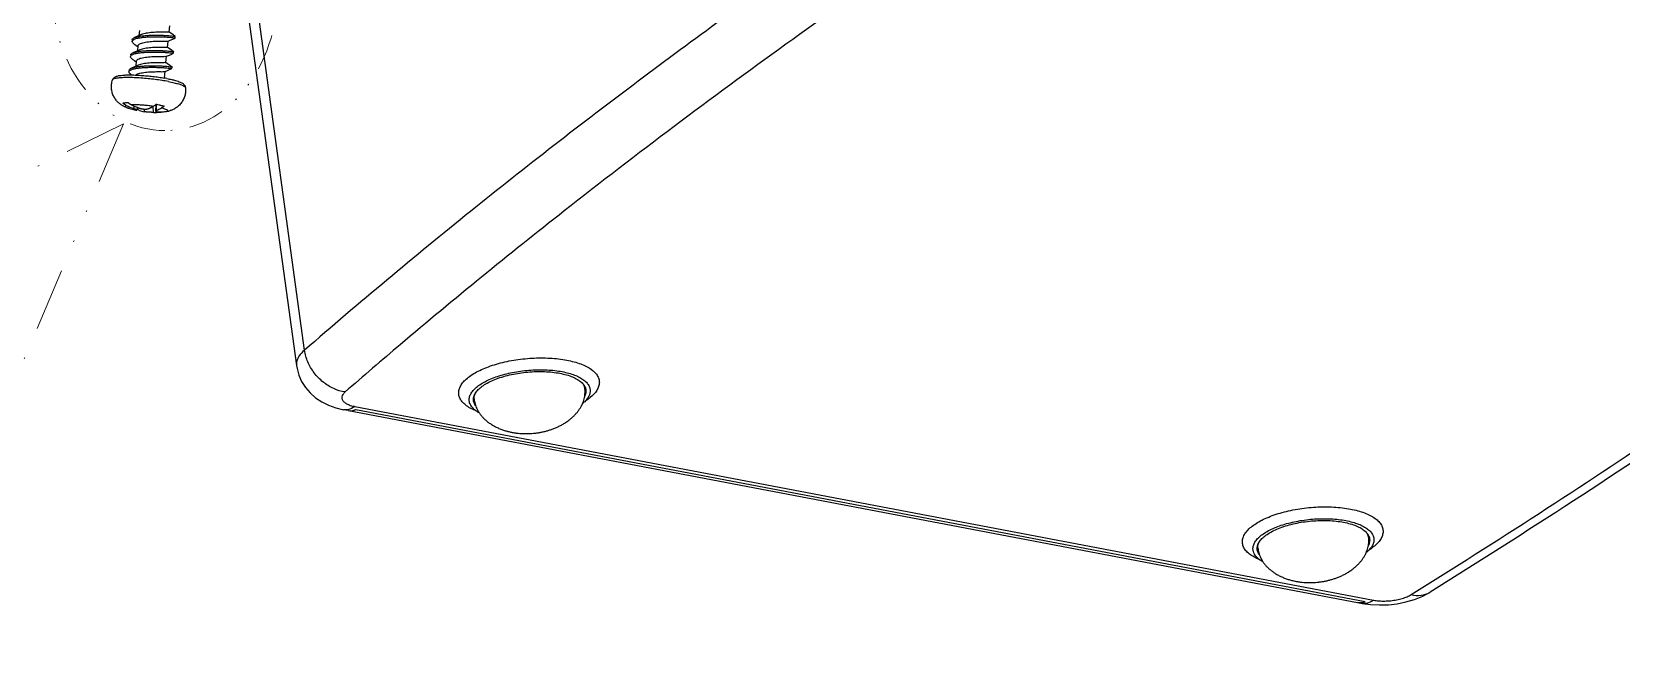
# Model space of a CAD drawing. Header units: millimetres. Extents: x -2947 to 97, y -3022 to 322.
# Drawn here: x -1615.8 to -1503.2, y -2170.7 to -2127.1 of the extents above; entities that cross this region are included whole.
import ezdxf

# ---------------------------------------------------------------- set-up
doc = ezdxf.new("R2010")
doc.units = ezdxf.units.MM
doc.linetypes.add('DIVIDE', pattern=[31.75, 12.7, -6.35, 0, -6.35, 0, -6.35])
doc.layers.get('0').update_dxf_attribs({"linetype": 'CONTINUOUS'})
doc.layers.add('hatch', color=56, linetype='CONTINUOUS', lineweight=9)

msp = doc.modelspace()

# ---------------------------------------------------------------- linework, layer by layer
at = {"color": 7}
for p, q in [((-1596.521196269607, -2149.675790705965), (-1600.134072414307, -2123.343102826366)), ((-1600.700167167407, -2124.419365663366), (-1597.084443669407, -2150.769352324765)), ((-1608.226804852108, -2127.363034453966), (-1608.188416473507, -2126.995172902666)), ((-1605.995269872308, -2127.201172209266), (-1606.111172604607, -2127.117147004265)), ((-1606.110021825107, -2127.118792240066), (-1606.063109463607, -2126.669248531166)), ((-1605.831261218207, -2127.319167911666), (-1605.995269872308, -2127.201172209266)), ((-1608.720146620708, -2127.658599445366), (-1608.731711828007, -2127.769424523865)), ((-1608.607935163907, -2127.946795934666), (-1608.461751251607, -2128.051326000766)), ((-1608.394845569307, -2127.437210128865), (-1608.562415355307, -2127.510604468266)), ((-1608.461751251607, -2128.051326000766), (-1608.310021842507, -2128.160471917065)), ((-1608.226804852108, -2127.363034453966), (-1608.394845569307, -2127.437210128865)), ((-1608.339886878207, -2128.446657444466), (-1608.301498499707, -2128.078795893066)), ((-1608.196474535807, -2128.382793482866), (-1608.339886878207, -2128.446657444466)), ((-1608.083392509707, -2127.299170492366), (-1608.226804852108, -2127.363034453966)), ((-1606.108351898507, -2128.284795199665), (-1606.224254630707, -2128.200769994766)), ((-1606.223103851207, -2128.202415230566), (-1606.176191489707, -2127.752871521566)), ((-1606.177657014508, -2127.754243654166), (-1606.043888592807, -2127.694620824266)), ((-1605.944343244407, -2128.402790902066), (-1606.108351898507, -2128.284795199665)), ((-1606.043888592807, -2127.694620824266), (-1605.859078589607, -2127.613053651966)), ((-1605.859078589607, -2127.613053651966), (-1605.692643073207, -2127.540159616166)), ((-1605.680808664707, -2127.426755902566), (-1605.831261218207, -2127.319167911666)), ((-1605.691373704007, -2127.538988687866), (-1605.692643073207, -2127.540159616166)), ((-1605.691373704007, -2127.538988687866), (-1605.679808496807, -2127.428163609266)), ((-1605.680808664707, -2127.426755902566), (-1605.679808496807, -2127.428163609266)), ((-1608.833228646907, -2128.742222435766), (-1608.844793854107, -2128.853047514366)), ((-1608.721017190007, -2129.030418925066), (-1608.574833277708, -2129.134948991165)), ((-1608.507927595407, -2128.520833119266), (-1608.675497381508, -2128.594227458666)), ((-1608.574833277708, -2129.134948991165), (-1608.423103868707, -2129.244094907565)), ((-1608.339886878207, -2128.446657444466), (-1608.507927595407, -2128.520833119266)), ((-1608.452968904407, -2129.530280434866), (-1608.414580525807, -2129.162418883566)), ((-1608.309556562007, -2129.466416473266), (-1608.452968904407, -2129.530280434866)), ((-1606.221433924707, -2129.368418190165), (-1606.337336656907, -2129.284392985166)), ((-1606.336185877407, -2129.286038220966), (-1606.289273515908, -2128.836494511966)), ((-1606.297287576808, -2128.839379026766), (-1606.295699324707, -2128.836017232666)), ((-1606.290739040607, -2128.837866644566), (-1606.156970618907, -2128.778243814766)), ((-1606.057425270507, -2129.486413892566), (-1606.221433924707, -2129.368418190165)), ((-1606.156970618907, -2128.778243814766), (-1605.972160615807, -2128.696676642366)), ((-1605.906972717007, -2129.594001883465), (-1606.057425270507, -2129.486413892566)), ((-1605.972160615807, -2128.696676642366), (-1605.805725099307, -2128.623782606665)), ((-1605.793890690908, -2128.510378892965), (-1605.944343244407, -2128.402790902066)), ((-1605.804455730207, -2128.622611678265), (-1605.805725099307, -2128.623782606665)), ((-1605.804455730207, -2128.622611678265), (-1605.792890522908, -2128.511786599765)), ((-1605.793890690908, -2128.510378892965), (-1605.792890522908, -2128.511786599765)), ((-1608.946310673108, -2129.825845426266), (-1608.957875880307, -2129.936670504766)), ((-1608.834099216208, -2130.114041915565), (-1608.771232471307, -2130.158995323166)), ((-1608.621009621607, -2129.604456109766), (-1608.788579407607, -2129.677850449166)), ((-1608.452968904407, -2129.530280434866), (-1608.621009621607, -2129.604456109766)), ((-1606.425420636307, -2130.386138637266), (-1606.450418683007, -2130.368015975566)), ((-1606.449267903507, -2130.369661211365), (-1606.402355542007, -2129.920117502465)), ((-1606.409895111708, -2129.922934359166), (-1606.408752827507, -2129.919992890666)), ((-1606.403821066807, -2129.921489635066), (-1606.270052645107, -2129.861866805166)), ((-1606.270052645107, -2129.861866805166), (-1606.085242641907, -2129.780299632866)), ((-1606.085242641907, -2129.780299632866), (-1605.918807125507, -2129.707405597066)), ((-1605.917537756307, -2129.706234668766), (-1605.918807125507, -2129.707405597066)), ((-1605.917537756307, -2129.706234668766), (-1605.905972549107, -2129.595409590166)), ((-1605.906972717007, -2129.594001883465), (-1605.905972549107, -2129.595409590166)), ((-1608.625087591508, -2132.544887307666), (-1608.571358241707, -2132.372400553166)), ((-1608.364540276307, -2132.458928684166), (-1608.401440085207, -2132.652193070266)), ((-1608.306426681007, -2132.481219147066), (-1608.360217035608, -2132.588600461466)), ((-1607.884264391107, -2132.765839806466), (-1607.841991346007, -2132.577469732166)), ((-1607.213603374207, -2132.813332256565), (-1607.250423397407, -2132.394597663166)), ((-1607.063233376708, -2132.257299927066), (-1607.071253373807, -2132.714681819166)), ((-1606.994041924607, -2132.660388809966), (-1607.001721988507, -2132.261714266966)), ((-1597.084366504208, -2150.769614145865), (-1597.049612333807, -2150.975110057566)), ((-1597.049612333807, -2150.975110057566), (-1596.921597590407, -2151.437174490766)), ((-1596.921597590407, -2151.437174490766), (-1596.722661193207, -2151.888997135065)), ((-1596.722661193207, -2151.888997135065), (-1596.454260590908, -2152.316378242166)), ((-1596.454260590908, -2152.316378242166), (-1596.121429403307, -2152.706680882166)), ((-1596.121429403307, -2152.706680882166), (-1595.733346864307, -2153.048985852366)), ((-1595.733346864307, -2153.048985852366), (-1595.300880609707, -2153.337242508266)), ((-1584.496634083007, -2153.144824707866), (-1584.517204864007, -2152.956202753466)), ((-1576.645856523907, -2152.440623465066), (-1576.658895434107, -2152.255424245665)), ((-1595.300880609707, -2153.337242508266), (-1594.824524571507, -2153.574118265265)), ((-1594.824524571507, -2153.574118265265), (-1594.292691955608, -2153.764044211266)), ((-1594.292691955608, -2153.764044211266), (-1593.749532504808, -2153.894840919465)), ((-1593.430358383007, -2153.955561516465), (-1593.749535830907, -2153.894858316966)), ((-1593.413779201507, -2153.958714649466), (-1521.907953652107, -2167.558142440066)), ((-1592.944813136607, -2153.668162830466), (-1520.767858368307, -2167.395230198365)), ((-1592.884010004808, -2153.888129123866), (-1521.369833300608, -2167.489145189666)), ((-1521.117201671208, -2163.001412410265), (-1521.130240581407, -2162.816213190866)), ((-1528.967979230307, -2163.705613653065), (-1528.988550011307, -2163.516991698666)), ((-1521.891374470807, -2167.561295573066), (-1521.572388983907, -2167.621962239966)), ((-1521.572606330507, -2167.621902840566), (-1520.994978480607, -2167.704351081866)), ((-1520.994978480607, -2167.704351081866), (-1520.353423758207, -2167.737804316366)), ((-1520.353423758207, -2167.737804316366), (-1519.718521535107, -2167.716692802665)), ((-1519.718521535107, -2167.716692802665), (-1519.092234568607, -2167.644725012366)), ((-1519.092234568607, -2167.644725012366), (-1518.476609108807, -2167.522101399066)), ((-1518.476609108807, -2167.522101399066), (-1517.873004815207, -2167.345281194565)), ((-1517.873004815207, -2167.345281194565), (-1517.281926412307, -2167.105412072066)), ((-1517.281926412307, -2167.105412072066), (-1516.767410439207, -2166.825823433466)), ((-1516.767751096407, -2166.826074225965), (-1516.767393089908, -2166.825851285365))]:
    msp.add_line(p, q, dxfattribs=at)
for centre, radius, start, end in [((-1608.497042971007, -2127.894895449665), 0.2791445677, 130.1737830469211, 131.359225759402), ((-1608.439227190607, -2141.854268991666), 11.6450941914, 79.2406944522022, 80.1698555273008), ((-1606.994139508307, -2128.047119090966), 4.7843539207, 243.2936350691022, 250.0687099625938), ((-1607.123934196208, -2126.814663547566), 5.9999881591, 251.7399402147951, 255.3262891804929), ((-1606.622695137107, -2128.003119775566), 4.7843539207, 243.2936350691022, 250.0687099625938), ((-1608.238991112507, -2131.073297436466), 1.5977935799, 255.3232841446938, 261.570889457902), ((-1606.687982673307, -2121.880650416666), 10.8377378601, 260.9728865062003, 261.1239521603036), ((-1607.648381689907, -2131.177274208866), 1.60598858, 249.6444547953994, 261.5539860512976), ((-1607.109485934508, -2128.506492582565), 4.3080980049, 268.6151497161982, 270.4856673095023), ((-1607.109107216708, -2128.527564548566), 4.287022653399999, 270.4829931203046, 275.8953446548947), ((-1608.538831459407, -2141.780226844466), 9.642135107, 79.27894482540685, 81.1635548511018), ((-1606.737975694808, -2128.478351114466), 4.2922435076, 268.6091548387032, 275.8923497921967), ((-1606.782061187307, -2131.693315817366), 1.1044226151, 275.8872208609019, 283.9187119910906), ((-1606.410568084607, -2131.649605151166), 1.1041304901, 275.8862417835043, 285.1998062683977), ((-1606.600495775908, -2130.949396981866), 1.8296404307, 285.1904437278934, 288.2269958405018), ((-1337.437006502407, -2447.224451925166), 390.4174919992, 130.2585323835106, 131.0137111064017), ((-1582.520012401807, -2152.954534397166), 1.9858419702, 185.1258569217037, 185.4984899864977), ((-1578.624907236907, -2152.605150563066), 1.9859596144, 4.75275729319438, 5.125383280405893), ((-1578.665801009508, -2150.024987605166), 3.8372510203, 302.4130767224933, 306.0732643727943), ((-1523.096252384207, -2163.165939508166), 1.9859596144, 4.75275729319438, 5.125383280405893), ((-1526.991357550108, -2163.515323342366), 1.9858419691, 185.1258569214947, 185.4984899866132), ((-1523.137146156807, -2160.585776550366), 3.8372510203, 302.4130767224933, 306.0732643727943)]:
    msp.add_arc(centre, radius, start, end, dxfattribs=at)
for centre, major_axis, ratio, start_param, end_param in [((-1592.850883012107, -2151.011995495865), (-0.5868599159000001, -2.9421275511), 0.5279367592, 0.0046949076, 0.3412931212), ((-1592.859645598108, -2151.010328972066), (-0.5518568425, -2.94881523), 0.5123429961, 6.2734422538, 6.61825298), ((-1521.341063590608, -2164.612182866066), (-0.5692617308999999, -2.945504872399999), 0.5201961893, 0.001536458, 0.3381167014000001), ((-1521.349826176707, -2164.610516342365), (-0.5350058779, -2.951994407600001), 0.5045504219, 6.2725802387, 6.6153918019)]:
    msp.add_ellipse(centre, major_axis=major_axis, ratio=ratio, start_param=start_param, end_param=end_param, dxfattribs=at)
for points, start_tangent, end_tangent in [([(-1529.983942421907, -2106.396319878366), (-1546.532997073208, -2116.995493742265), (-1562.418049643507, -2127.987475151466), (-1578.119245452107, -2139.801493704365), (-1589.739481895607, -2149.282714383366)], (-0.8510359088527024, -0.525107495512352), (-0.763113408470115, -0.6462645942747623)), ([(-1548.718652169008, -2113.559308051866), (-1560.924877529907, -2121.905385374266), (-1572.867516086707, -2130.591645428965), (-1584.753707372507, -2139.832366678966), (-1596.521196269607, -2149.675790705965)], (-0.8331824244851396, -0.5529982346527561), (-0.7545293355913171, -0.6562663192120449)), ([(-1518.109205061407, -2166.999697988766), (-1500.102314941107, -2155.318721742166), (-1484.132609034808, -2144.068174056866), (-1469.169402035807, -2132.602728621366), (-1454.661266307608, -2120.428694563766)], (0.8489389444530727, 0.5284909352022065), (0.75034111252771, 0.661050841350859)), ([(-1456.755270936207, -2123.291578316266), (-1460.968009452007, -2126.855448080066), (-1469.381369161407, -2133.691219793765), (-1478.156886863207, -2140.462592223565), (-1487.289055388708, -2147.165623090666), (-1496.772194849907, -2153.796429526766), (-1506.600451271207, -2160.351182281066), (-1516.767751096407, -2166.826074225965)], (-0.7589582163184188, -0.6511393290861521), (-0.8489389444515735, -0.5284909352046149)), ([(-1606.610946894207, -2127.121820464566), (-1606.821836926107, -2127.125088020466), (-1607.049944501607, -2127.133328423266), (-1607.282587382507, -2127.147920825366), (-1607.510539893907, -2127.170120831466), (-1607.726012488307, -2127.201357814566), (-1607.913911970807, -2127.241714972266), (-1608.062066777807, -2127.290024497565), (-1608.083412854807, -2127.299124803766)], (-0.9999770392069376, -0.006776507871090612), (-0.9135214079728743, -0.4067906552211557)), ([(-1606.115040947607, -2127.116232436666), (-1606.119174387907, -2127.121826658265), (-1606.174655873907, -2127.123740380966), (-1606.277933896208, -2127.123095560166), (-1606.426612692407, -2127.121785563266), (-1606.610946894207, -2127.121820464566)], (-0.4560240992342081, -0.8899674268857424), (-0.9999770392065372, -0.006776507930164113)), ([(-1608.607750929007, -2127.946536502366), (-1608.638614508207, -2127.923512725766), (-1608.716203589907, -2127.837053898866), (-1608.731264724107, -2127.769455338665)], (-0.8153267390264725, 0.5790011300752863), (0.06875772655695668, 0.997633387091029)), ([(-1608.731264724107, -2127.769455338665), (-1608.729285212907, -2127.755758658266), (-1608.681495528107, -2127.685374701666)], (0.06875772630489917, 0.9976333871084009), (0.7504907521570668, 0.6608809506459692)), ([(-1608.719782239607, -2127.658625226666), (-1608.718088379907, -2127.646445963366), (-1608.667126757207, -2127.572093161066), (-1608.562455676107, -2127.510509330265)], (0.07057740823479888, 0.9975063054672177), (0.9207235842394149, 0.3902154295069902)), ([(-1608.677121400608, -2127.681603516266), (-1608.561830956708, -2127.616252354765), (-1608.388296692807, -2127.560983572366), (-1608.163951634308, -2127.516634109365), (-1607.898453563907, -2127.483562801865), (-1607.603262154307, -2127.461634670965), (-1607.291137205407, -2127.450226831766), (-1606.975579954207, -2127.448255767165), (-1606.670241921607, -2127.454224769765), (-1606.388327178507, -2127.466289474965), (-1606.142014204107, -2127.482338617366), (-1605.941922649208, -2127.500086471966), (-1605.796648353707, -2127.517172935866), (-1605.712386976107, -2127.531266865166), (-1605.692670215507, -2127.540159812766)], (0.7640046870186767, 0.6452106928852729), (0.6703121918749634, -0.7420792177549391)), ([(-1608.562455676107, -2127.510509330265), (-1608.552896611207, -2127.506527056165), (-1608.380240062207, -2127.451036052866), (-1608.240082460307, -2127.420690679266)], (0.9207235841870123, 0.3902154296306357), (0.9833450192216049, 0.1817486538383752)), ([(-1608.300544768108, -2128.079013055766), (-1608.292779016007, -2128.047268092166), (-1608.234602172807, -2127.981281269565), (-1608.128236442407, -2127.924103779066), (-1607.980081635507, -2127.875794253766), (-1607.792182152907, -2127.835437096066), (-1607.576709558607, -2127.804200112966), (-1607.348757047207, -2127.782000106866), (-1607.116114166207, -2127.767407704666), (-1606.888006590707, -2127.759167301966), (-1606.677116558907, -2127.755899746066)], (0.09485825798598747, 0.9954907889538024), (0.9999770392072038, 0.00677650783179186)), ([(-1608.240082460307, -2127.420690679266), (-1608.156560523707, -2127.406466883565), (-1607.891498152607, -2127.373187489666), (-1607.596507244507, -2127.351070892166), (-1607.284354100307, -2127.339500757966), (-1606.968557378307, -2127.337398418666), (-1606.662795464008, -2127.343270156965), (-1606.380306837008, -2127.355272688465), (-1606.133309724308, -2127.371293967566), (-1605.932466477207, -2127.389045774766), (-1605.786416156607, -2127.406164027666), (-1605.701395813707, -2127.420312418066), (-1605.681978926007, -2127.428422221666)], (0.9833450192241168, 0.1817486538247849), (0.8183454492947935, -0.5747266529564318)), ([(-1606.724028920407, -2128.205443455066), (-1606.933977424407, -2128.208687734766), (-1607.160853583707, -2128.216846773766), (-1607.395341945907, -2128.231518121866), (-1607.623247363807, -2128.253699405066), (-1607.837142049307, -2128.284638118966), (-1608.022793650207, -2128.324238581165), (-1608.171498192707, -2128.372157858365), (-1608.196492479907, -2128.382753264566)], (-0.9999770392069018, -0.006776507876364878), (-0.9132266835150038, -0.4074518677294129)), ([(-1606.229092651007, -2128.200637852566), (-1606.231117912207, -2128.205299745266), (-1606.284808896107, -2128.207349630566), (-1606.388511241707, -2128.206744273466), (-1606.538663533107, -2128.205414507266), (-1606.724028920407, -2128.205443455066)], (-0.2863041251881475, -0.9581387936516553), (-0.9999770392068253, -0.006776507887638211)), ([(-1606.677116558907, -2127.755899746066), (-1606.492782357107, -2127.755864844766), (-1606.344103560807, -2127.757174841666), (-1606.240825538607, -2127.757819662465), (-1606.185344052607, -2127.755905939765)], (0.9999770392072519, 0.006776507824699044), (0.695996056729142, 0.7180456037171212)), ([(-1606.185344052607, -2127.755905939765), (-1606.181933905907, -2127.751583438066)], (0.6959960570574895, 0.7180456033988566), (0.5281643610179424, 0.849142159918178)), ([(-1608.720840902608, -2129.030170161066), (-1608.748664103307, -2129.009577627065), (-1608.827998043507, -2128.923006555166), (-1608.844463927707, -2128.853071195866)], (-0.8159014294938962, 0.5781910215057103), (0.07159411128391946, 0.9974338490493823)), ([(-1608.844463927707, -2128.853071195866), (-1608.842885466808, -2128.841540812165), (-1608.792509329508, -2128.767164375766)], (0.07159411148816822, 0.9974338490347215), (0.7546135133814934, 0.6561695249110846)), ([(-1608.833036811807, -2128.742237294065), (-1608.831943758607, -2128.733655773566), (-1608.783948586607, -2128.658938249866), (-1608.675510787407, -2128.594195812966)], (0.0772219898485212, 0.9970139238164304), (0.9207860515763264, 0.3900680033308023)), ([(-1608.792509329508, -2128.767164375766), (-1608.678910161507, -2128.701550817266), (-1608.506896721907, -2128.645990024565), (-1608.283835446407, -2128.601331723366), (-1608.019327907107, -2128.567948272565), (-1607.724790406307, -2128.545718360266), (-1607.412954112307, -2128.534032315266), (-1607.097307623407, -2128.531818801765), (-1606.791506367707, -2128.537591727866), (-1606.508774698407, -2128.549515314466), (-1606.261326863907, -2128.565484474666), (-1606.059832205108, -2128.583216985866), (-1605.912947996907, -2128.600353416866), (-1605.826940388107, -2128.614560435766), (-1605.805486208507, -2128.623545056966)], (0.7546135133895339, 0.6561695249018379), (0.6713249766327933, -0.7411631235760313)), ([(-1608.675510787407, -2128.594195812966), (-1608.672528519508, -2128.592938746666), (-1608.502402489308, -2128.536964667266), (-1608.353254469407, -2128.504332225366)], (0.920786051634831, 0.390068003192698), (0.9833899980561852, 0.1815051286411931)), ([(-1608.466429746307, -2129.587979173366), (-1608.405077431707, -2129.577324675566), (-1608.143350421307, -2129.543009760866), (-1607.850583902007, -2129.519889849566), (-1607.539446662008, -2129.507392591966), (-1607.223412824707, -2129.504479962666), (-1606.916171169907, -2129.509693765965), (-1606.631025046207, -2129.521219560066), (-1606.380309179707, -2129.536966198366), (-1606.174848944407, -2129.554657501066), (-1606.023485800307, -2129.571932038366), (-1605.932689702008, -2129.586446650565), (-1605.907513373007, -2129.594871033766)], (0.9834295797239344, 0.1812905450485648), (0.8491217432485892, -0.5281971839592453)), ([(-1608.413614630108, -2129.162631872966), (-1608.404863968507, -2129.128759877166), (-1608.345228454507, -2129.063107388466), (-1608.237667857308, -2129.006237139766), (-1608.088963314807, -2128.958317862666), (-1607.903311714007, -2128.918717400466), (-1607.689417028407, -2128.887778686566), (-1607.461511610607, -2128.865597403365), (-1607.227023248407, -2128.850926055266), (-1607.000147089107, -2128.842767016265), (-1606.790198585107, -2128.839522736565)], (0.09982934583850478, 0.9950045737128329), (0.9999770392072235, 0.006776507828893948)), ([(-1608.353254469407, -2128.504332225366), (-1608.280862976907, -2128.491883921266), (-1608.017456324907, -2128.458086876466), (-1607.723564245307, -2128.435469246766), (-1607.411904868907, -2128.423436663165), (-1607.095975208207, -2128.420930730066), (-1606.789459476207, -2128.426475422966), (-1606.505629198708, -2128.438241794466), (-1606.256761417507, -2128.454128151666), (-1606.053600490608, -2128.471852189766), (-1605.904887080807, -2128.489051043965), (-1605.816974984007, -2128.503384872266), (-1605.794716754407, -2128.511644555366)], (0.9833899980825516, 0.1815051284983406), (0.8374193548459417, -0.546560906148077)), ([(-1606.837110946507, -2129.289066445466), (-1607.047230680907, -2129.292314952166), (-1607.277150755107, -2129.300624783466), (-1607.513905356507, -2129.315573305766), (-1607.741955855807, -2129.337992732466), (-1607.954192640307, -2129.368959006866), (-1608.138484859207, -2129.408543155666), (-1608.287418648007, -2129.456937267066), (-1608.309575310407, -2129.466374401766)], (-0.999977039207113, -0.00677650784519096), (-0.9134090204690614, -0.4070429477656504)), ([(-1606.342237140207, -2129.284628213566), (-1606.343725447107, -2129.288855077666), (-1606.396481924208, -2129.290964587566), (-1606.500338319807, -2129.290380115566), (-1606.651142453208, -2129.289041006966), (-1606.837110946507, -2129.289066445466)], (-0.2285597177169639, -0.9735298944753273), (-0.9999770392064884, -0.006776507937354909)), ([(-1606.790198585107, -2128.839522736565), (-1606.604833197707, -2128.839493788766), (-1606.454680906407, -2128.840823554966), (-1606.350978560708, -2128.841428912066), (-1606.297287576808, -2128.839379026766)], (0.9999770392068819, 0.00677650787930929), (0.5047021714933461, 0.8632935295077226)), ([(-1609.003913764407, -2132.512517067265), (-1609.183743704907, -2132.445662392166), (-1609.345932358607, -2132.369199653166), (-1609.512447823607, -2132.269073402066), (-1609.693414476207, -2132.126417531966), (-1609.869143955608, -2131.937981714166), (-1610.026683675708, -2131.694637923066), (-1610.138167811607, -2131.417876586366), (-1610.194043645907, -2131.121080908366), (-1610.189723875107, -2130.814427585166), (-1610.122524425207, -2130.510374039666)], (-0.9496441361858832, 0.3133305197515361), (0.314537643985997, 0.9492450002584887)), ([(-1610.122524425207, -2130.510374039666), (-1610.069453218508, -2130.409181411166), (-1609.989754652007, -2130.330107716166), (-1609.897571205007, -2130.276020519666), (-1609.794360650707, -2130.238119280866), (-1609.670926308407, -2130.209031177265), (-1609.514529105007, -2130.185749216866), (-1609.310905350707, -2130.168188267666), (-1609.044414139508, -2130.158193904966), (-1608.700541290207, -2130.159202706066), (-1608.311598495807, -2130.173561989066), (-1607.900007966307, -2130.200646065466), (-1607.477380686407, -2130.239493491966), (-1607.056002913807, -2130.288918934566), (-1606.648128921207, -2130.347538649966), (-1606.451084496407, -2130.380145611066)], (0.3145376439864047, 0.9492450002583536), (0.9852915072408502, -0.1708819644054146)), ([(-1606.159221133207, -2130.627451554065), (-1606.612489340307, -2130.549428102166), (-1607.101357900307, -2130.480683418265), (-1607.607039868408, -2130.423859322166), (-1608.110102170407, -2130.381139532065), (-1608.591212404007, -2130.354165745466), (-1609.031881772707, -2130.343974549766), (-1609.415175599907, -2130.350957587066), (-1609.726364118807, -2130.374846503066), (-1609.953488529007, -2130.414723260165), (-1610.087820566907, -2130.469055416966), (-1610.119290340007, -2130.511715770466)], (-0.9823908752325978, 0.1868372774896126), (-0.3832023434113033, -0.9236644217485511)), ([(-1608.833934552908, -2130.113809057666), (-1608.858667087907, -2130.095644749766), (-1608.939743097407, -2130.008963124866), (-1608.957650630407, -2129.936687575066)], (-0.8164836328568779, 0.5773685800914656), (0.0755668753005021, 0.9971407359833006)), ([(-1608.957650630407, -2129.936687575066), (-1608.956435694807, -2129.927328400166), (-1608.907848796508, -2129.852731952165)], (0.07556687471690114, 0.997140736027528), (0.7448464633708396, 0.6672358998165135)), ([(-1608.946243317907, -2129.825851294566), (-1608.945661753207, -2129.820880356566), (-1608.900637106407, -2129.745801662666), (-1608.792037036607, -2129.679371509066), (-1608.788563467507, -2129.677887982266)], (0.0867958859068628, 0.9962261159945782), (0.920431649694251, 0.3909035408398341)), ([(-1608.907848796508, -2129.852731952165), (-1608.795944590507, -2129.786856985465), (-1608.625457621707, -2129.731004833666), (-1608.403687489008, -2129.686037979765), (-1608.140179231707, -2129.652342292666), (-1607.846305398407, -2129.629810131666), (-1607.534768098607, -2129.617845059765), (-1607.219042839208, -2129.615387958166), (-1606.912788497107, -2129.620963400665), (-1606.629249264107, -2129.632744254865), (-1606.380674747908, -2129.648631683665), (-1606.177783621107, -2129.666347042866), (-1606.029294303407, -2129.683531652366), (-1605.941543223408, -2129.697850070665), (-1605.918331294808, -2129.706939104066)], (0.7448464633741058, 0.6672358998128675), (0.6638729595674043, -0.7478453674090759)), ([(-1608.788563467507, -2129.677887982266), (-1608.624456853007, -2129.622916177866), (-1608.466429746307, -2129.587979173366)], (0.920431649654157, 0.39090354093424), (0.9834295797108371, 0.181290545119612)), ([(-1608.480187345107, -2130.163661370866), (-1608.450575260907, -2130.141301657766), (-1608.341217861707, -2130.086065515866), (-1608.190419050507, -2130.038955702365), (-1608.005268175107, -2130.000412032065), (-1607.794505928508, -2129.970460819266), (-1607.568127033408, -2129.948716251266), (-1607.336848723508, -2129.934393231566), (-1607.111668906708, -2129.926351617466), (-1606.903280611207, -2129.923145726966)], (0.7520053682293015, 0.6591569814196864), (0.9999770392072257, 0.006776507828556932)), ([(-1606.903280611207, -2129.923145726966), (-1606.717312117807, -2129.923120288466), (-1606.566507984508, -2129.924459397066), (-1606.462651588807, -2129.925043869066), (-1606.409895111708, -2129.922934359166)], (0.9999770392076591, 0.006776507764600385), (0.4357844808319172, 0.9000510464779519)), ([(-1606.455024012307, -2130.368067215666), (-1606.456817743408, -2130.372479568266), (-1606.496268239807, -2130.377815500766)], (-0.2678682894885937, -0.9634555410014803), (-0.9721565434231959, 0.2343323602908142)), ([(-1606.265279134407, -2130.413894497166), (-1605.928496867907, -2130.484187923766), (-1605.670611293707, -2130.549078831365), (-1605.475929889507, -2130.608338561065), (-1605.328561253507, -2130.663454312966), (-1605.214619205407, -2130.717450202465), (-1605.122179417607, -2130.775970655865), (-1605.044005714107, -2130.847950766466), (-1604.983581513807, -2130.940794421166), (-1604.952971508207, -2131.049845353366)], (0.9823908752373918, -0.1868372774644061), (0.1117771593427695, -0.9937332975447994)), ([(-1606.159221133207, -2130.627451554065), (-1605.758972122007, -2130.711755376766), (-1605.427123651507, -2130.799099821365), (-1605.176428472608, -2130.886128289966), (-1605.016520660307, -2130.969496327266), (-1604.953545382207, -2131.046000146466), (-1604.953575581907, -2131.049815472466)], (0.9823908752291798, -0.186837277507584), (-0.04940517566219638, -0.9987788186669696)), ([(-1604.952971508207, -2131.049845353366), (-1604.948640116507, -2131.345833186266), (-1605.002525302308, -2131.639962858266), (-1605.114675587108, -2131.921420627566), (-1605.282965615007, -2132.178642787366), (-1605.494175883207, -2132.393159359566), (-1605.712214651607, -2132.545820076266), (-1605.918965377407, -2132.647127285266), (-1606.028216306907, -2132.687234809566)], (0.1117771593521817, -0.9937332975437408), (-0.949716950327166, -0.3131097479499279)), ([(-1609.394183794207, -2132.157378961166), (-1609.296164127607, -2132.137913525466), (-1609.171656741407, -2132.123165045766), (-1609.022739423007, -2132.113379645766)], (0.9682914653584287, 0.2498232137212774), (0.9989812689798251, 0.0451267573337423)), ([(-1609.144322449207, -2132.321099123265), (-1609.275857115007, -2132.244997809566), (-1609.394183794207, -2132.157378961166)], (-0.8935622497072058, 0.4489393120436185), (-0.7704167326170438, 0.6375406325119038)), ([(-1609.144322449207, -2132.321099123265), (-1609.216233989808, -2132.358785610266), (-1609.215579147207, -2132.404999176166), (-1609.142389698507, -2132.457497250466), (-1609.003886292107, -2132.512439533566)], (-0.9563962850904815, -0.2920721586613936), (0.9425795422352581, -0.3339817458478399)), ([(-1609.022739423007, -2132.113379645766), (-1608.904558332008, -2132.200902543066), (-1608.772878078007, -2132.277099807866)], (0.7704167326762087, -0.6375406324404078), (0.8935622497421903, -0.4489393119739856)), ([(-1607.234637265007, -2132.386029391166), (-1607.558102616707, -2132.342907105166), (-1607.889464465107, -2132.309082422265), (-1608.212643065908, -2132.286196727166), (-1608.511955777007, -2132.275360576466), (-1608.772878078007, -2132.277099807866)], (-0.9889482277321678, 0.1482612655598363), (-0.9994252011677265, -0.03390084469227195)), ([(-1608.401567551907, -2132.652124194566), (-1608.402254147807, -2132.648257140966), (-1608.408426892107, -2132.641330585966), (-1608.420391166208, -2132.632749337966), (-1608.437982694007, -2132.622631285966), (-1608.460663189107, -2132.611252310566), (-1608.487399110607, -2132.599047031966), (-1608.517153563108, -2132.586380739966), (-1608.549818906208, -2132.573221797666), (-1608.585618799907, -2132.559453940466), (-1608.625087591508, -2132.544887307666)], (0.1089211937300592, 0.994050387835757), (-0.9402719248336001, 0.3404243049045069)), ([(-1608.473204669907, -2132.653831438865), (-1608.449838628807, -2132.656846411566), (-1608.431193356107, -2132.658307994066), (-1608.416916024907, -2132.658276426366), (-1608.407025624307, -2132.656694310366), (-1608.401908726207, -2132.653393215466), (-1608.401567551907, -2132.652124194566)], (0.9891988753862763, -0.1465796197788983), (0.1089211949716599, 0.9940503876997109)), ([(-1608.207020624207, -2132.682983813966), (-1608.288049043007, -2132.643110136366), (-1608.360217035608, -2132.588600461466)], (-0.9378306366197908, 0.3470932108487834), (-0.7436584333670704, 0.6685597463817534)), ([(-1608.253643220307, -2132.500887992266), (-1608.211493407607, -2132.515138956366), (-1608.167899054808, -2132.527985953066), (-1608.122370205107, -2132.539623321566), (-1608.074352752807, -2132.550127477466), (-1608.023283574607, -2132.559450309466), (-1607.970110200607, -2132.567216276066), (-1607.916452407107, -2132.573060846265), (-1607.863628852308, -2132.576801016166), (-1607.812365508807, -2132.578385330766), (-1607.763877450207, -2132.577817462065), (-1607.719492526207, -2132.575253547566), (-1607.679796139407, -2132.570960889466), (-1607.644119822307, -2132.565074808266), (-1607.611950317407, -2132.557594156466), (-1607.582982203307, -2132.548380442366)], (0.9402719248139167, -0.3404243049588735), (0.937597019933691, 0.347723781486774)), ([(-1607.831270815007, -2132.772812270066), (-1607.856656612507, -2132.769661680466), (-1607.884264391107, -2132.765839806466)], (-0.9930291009125697, 0.1178694393843186), (-0.9891988751504689, 0.1465796213702535)), ([(-1607.213603374207, -2132.813332256565), (-1607.257113652407, -2132.812118127365), (-1607.301886392407, -2132.810563177066), (-1607.348430902207, -2132.808658500966), (-1607.397305836407, -2132.806371275466), (-1607.449063750007, -2132.803648338766), (-1607.502719933108, -2132.800508951465), (-1607.556624497907, -2132.797029099066), (-1607.609447992608, -2132.793288353466), (-1607.660464439107, -2132.789338116666), (-1607.708469568607, -2132.785278255966), (-1607.752165684007, -2132.781241573466), (-1607.791004600407, -2132.777317411666), (-1607.825665353207, -2132.773471717565), (-1607.831270815007, -2132.772812270066)], (-0.99970820021902, 0.02415604302960321), (-0.993029100873136, 0.11786943971654)), ([(-1607.582982203307, -2132.548380442366), (-1607.534740983607, -2132.529852182266), (-1607.482471046708, -2132.508339900466), (-1607.426239346607, -2132.483530856566), (-1607.366136868407, -2132.455105579966), (-1607.302237207707, -2132.422720752866), (-1607.234637265007, -2132.386029391166)], (0.9375970199058447, 0.3477237815618583), (0.8720254603942625, 0.489460515694754)), ([(-1607.234637265007, -2132.386029391166), (-1607.144109231607, -2132.326444559766), (-1607.057660608607, -2132.252535501266)], (0.8720254604133179, 0.489460515660805), (0.7228780172717113, 0.6909756668257714)), ([(-1607.071187720307, -2132.714571757066), (-1607.070575985807, -2132.719468086566), (-1607.064650012907, -2132.728759359366), (-1607.052685678708, -2132.737340031666), (-1607.034847253907, -2132.745092161465), (-1607.011683829707, -2132.751843407365), (-1606.984259099607, -2132.757448089066), (-1606.953647176708, -2132.761897561166), (-1606.919966269307, -2132.765324728166), (-1606.882988130007, -2132.767801896466), (-1606.842159003007, -2132.769332941166)], (-0.0197938662996046, -0.9998040822365716), (0.9997082002152131, -0.02415604318714611)), ([(-1606.994041924607, -2132.660388809966), (-1607.018768431207, -2132.670410672265), (-1607.038592091107, -2132.680241136166), (-1607.053885082407, -2132.690005396165), (-1607.064632964907, -2132.699804442465), (-1607.070438598407, -2132.709705432666), (-1607.071187720307, -2132.714571757066)], (-0.9375970199568232, -0.347723781424401), (-0.01979386678616319, -0.9998040822269388)), ([(-1606.994041924607, -2132.660388809966), (-1606.945800704907, -2132.641860549866), (-1606.893530768007, -2132.620348268066), (-1606.837299067807, -2132.595539224166), (-1606.777196589707, -2132.567113947566), (-1606.713296929007, -2132.534729120466), (-1606.645696986207, -2132.498037758766)], (0.9375970199058447, 0.3477237815618583), (0.8720254603942625, 0.489460515694754)), ([(-1606.745127285908, -2132.306400016966), (-1606.601723906507, -2132.335070413866), (-1606.468720329807, -2132.364543868865)], (0.9823908752564426, -0.186837277364236), (0.9737369849398531, -0.2276758313046078)), ([(-1606.468720329807, -2132.364543868865), (-1606.555048352207, -2132.438361651866), (-1606.645696986207, -2132.498037758766)], (-0.7228780171970531, -0.6909756669038767), (-0.8720254604714676, -0.4894605155572051)), ([(-1606.645696986207, -2132.498037758766), (-1606.441440636807, -2132.555280906166), (-1606.299268190707, -2132.611515954666), (-1606.226078742008, -2132.664014028966), (-1606.225423899407, -2132.710227594866), (-1606.297335440007, -2132.747914081866)], (0.9713480360763889, -0.237661508895619), (-0.9563962850477491, -0.292072158801322)), ([(-1596.521196269607, -2149.675790705965), (-1596.909935238107, -2150.108232878266), (-1597.083163348007, -2150.543155440166), (-1597.082921375408, -2150.769135018766)], (-0.7566568517072396, -0.6538122121561271), (0.134569163538198, -0.9909042033540021)), ([(-1593.644431214507, -2152.633933439965), (-1594.447787301607, -2152.395637899266), (-1595.199960240407, -2151.930181428665), (-1595.832112296607, -2151.280155253966), (-1596.286384775108, -2150.505045285666), (-1596.521196265607, -2149.675790702666)], (-0.989836662420566, 0.1422089368785044), (-0.1383645092038965, 0.9903813722969375)), ([(-1584.819786236907, -2151.526382726066), (-1584.435066607407, -2151.278713495266), (-1583.984951555708, -2151.048971198165), (-1583.477142675007, -2150.841086789166), (-1582.920328716107, -2150.658617228066), (-1582.324036920207, -2150.504684619666), (-1581.698470005207, -2150.381922793666), (-1581.054331594507, -2150.292432238766), (-1580.402643074907, -2150.237744163366), (-1579.754555017707, -2150.218794295466), (-1579.121156389207, -2150.235906872666), (-1578.513284815507, -2150.288789093865), (-1577.941341147707, -2150.376536129766), (-1577.415111500807, -2150.497646604166), (-1576.943599809707, -2150.650048283266), (-1576.534873770207, -2150.831133532166), (-1576.195926798207, -2151.037803931966), (-1575.932558370407, -2151.266523294766), (-1575.749274793607, -2151.513378169066), (-1575.649212100607, -2151.774144799366), (-1575.634082391807, -2152.044361396266), (-1575.704144540707, -2152.319404479066), (-1575.858199764607, -2152.594567984266), (-1576.093612135807, -2152.865143787966), (-1576.406353683408, -2153.126502263166)], (0.8077525918690895, 0.5895216283808152), (-0.8077525918690895, -0.5895216283808152)), ([(-1584.374518983607, -2153.966827124365), (-1584.691266150107, -2153.821751457066), (-1585.030213122107, -2153.615081057266), (-1585.293581549907, -2153.386361694365), (-1585.476865126707, -2153.139506820165), (-1585.576927819707, -2152.878740189866), (-1585.592057528507, -2152.608523592866), (-1585.521995379607, -2152.333480510066), (-1585.367940155707, -2152.058317004966), (-1585.132527784507, -2151.787741201266), (-1584.819786236907, -2151.526382726066)], (-0.926983434641822, 0.3751022685877161), (0.8077525918726698, 0.5895216283759095)), ([(-1584.182042189807, -2152.182479212665), (-1583.835477719608, -2151.960547255066), (-1583.427976768007, -2151.755566565565), (-1582.967130306708, -2151.571355546766), (-1582.461523033307, -2151.411345701265), (-1581.920573454807, -2151.278517709866), (-1581.354358438207, -2151.175345906566), (-1580.773425497908, -2151.103752187066), (-1580.188596315507, -2151.065070206666), (-1579.610765152107, -2151.060020537666), (-1579.050695909007, -2151.088697245766), (-1578.518821616407, -2151.150566138166), (-1578.025050086208, -2151.244474714365), (-1577.578579347608, -2151.368673635366), (-1577.187726305807, -2151.520849310265), (-1576.859771813508, -2151.698166994166), (-1576.600825042207, -2151.897323594166), (-1576.415709680407, -2152.114609199466), (-1576.307874077007, -2152.345976190466), (-1576.279327005407, -2152.587114637866), (-1576.324765993607, -2152.817151395166)], (0.8077525918698093, 0.5895216283798291), (-0.3266482761230754, -0.945145969523133)), ([(-1583.929639213207, -2152.230482798765), (-1583.573490363607, -2152.005136833266), (-1583.150120418708, -2151.799122334865), (-1582.668986763307, -2151.617041326866), (-1582.140837128307, -2151.462961198265), (-1581.577469503807, -2151.340323844466), (-1580.991468591508, -2151.251868781266), (-1580.395924683607, -2151.199571948666), (-1579.804141246807, -2151.184601571465), (-1579.229337745207, -2151.207292063165), (-1578.684354339207, -2151.267136555666), (-1578.181365057507, -2151.362798221866), (-1577.731605849508, -2151.492140138266), (-1577.345123592807, -2151.652273020166), (-1577.030551662207, -2151.839619763566), (-1576.794917075007, -2152.049995351766), (-1576.643483518307, -2152.278700341966), (-1576.580261284807, -2152.513197732266)], (0.8077525918708125, 0.5895216283784545), (0.08980944785338699, -0.9959589665625135)), ([(-1593.644431214507, -2152.633933439965), (-1593.799159319807, -2152.808505571766), (-1593.868163355108, -2152.987462366666), (-1593.847428669707, -2153.162013526666), (-1593.737740848907, -2153.324295882866), (-1593.544004577907, -2153.466919868466), (-1593.275114261607, -2153.583381141866), (-1592.944813136607, -2153.668162830466)], (-0.7544469738633746, -0.6563610009959431), (0.9823698679112, -0.1869477002269121)), ([(-1584.745569448607, -2153.572479366466), (-1584.820658306508, -2153.395085036866), (-1584.849205378207, -2153.153946589366), (-1584.797932140207, -2152.907528638566), (-1584.667793716008, -2152.660421484566), (-1584.461214338207, -2152.417228266066), (-1584.182042189807, -2152.182479212665)], (-0.4900662556941658, 0.8716851868822254), (0.807752591861736, 0.589521628390891)), ([(-1584.548271098807, -2153.227863495066), (-1584.548898615908, -2153.220435384966), (-1584.523738262607, -2152.970693590066), (-1584.410129846008, -2152.718714319866), (-1584.210611190507, -2152.470126374866), (-1583.929639213207, -2152.230482798765)], (-0.08980944790307699, 0.9959589665580327), (0.8077525918832783, 0.5895216283613742)), ([(-1584.497661630207, -2153.131935044566), (-1584.491048855407, -2152.956750346966), (-1584.405379540307, -2152.706532931066)], (-0.08729436748145007, 0.996182560279999), (0.4594739087774013, 0.8881912672126518)), ([(-1584.496716965007, -2153.144816819766), (-1584.475285651708, -2153.301735737866), (-1584.436491529907, -2153.475420350665), (-1584.381831336107, -2153.647364117666), (-1584.311043856307, -2153.817230698466), (-1584.223764365107, -2153.984661885166), (-1584.119553040407, -2154.149204154765), (-1583.997912198807, -2154.310299335966), (-1583.858154068708, -2154.467431304466), (-1583.699569084607, -2154.619871920766), (-1583.522068874807, -2154.766229000165), (-1583.325922706607, -2154.904981159266), (-1583.108684213007, -2155.036288535066), (-1582.868129608607, -2155.159332472365), (-1582.612922885207, -2155.268403728266), (-1582.355510522307, -2155.359201675165), (-1582.102896188407, -2155.431752447066), (-1581.855145047807, -2155.488489934466), (-1581.611225792107, -2155.531453500766), (-1581.370403253407, -2155.562057507066), (-1581.131683022307, -2155.581327008265), (-1580.894070360607, -2155.589916092466), (-1580.656549493408, -2155.588157873466), (-1580.419426006007, -2155.576183215666), (-1580.184160601207, -2155.554195512766), (-1579.950387108307, -2155.522250988666), (-1579.717745775908, -2155.480233798866), (-1579.485840435307, -2155.427836994066), (-1579.254521598607, -2155.364616679466), (-1579.023647993607, -2155.289935037566), (-1578.791657635607, -2155.202333021266), (-1578.557449219508, -2155.099890742966), (-1578.320709844508, -2154.980324653166), (-1578.081337426107, -2154.840587225566), (-1577.846412179508, -2154.681534653566)], (0.0958190534523524, -0.9953987688336243), (0.8077509619011276, 0.5895238617289408)), ([(-1576.883349661607, -2153.590026016765), (-1576.832582565207, -2153.483689461966), (-1576.761107045507, -2153.304908904566), (-1576.706457985507, -2153.126327076866), (-1576.668160136707, -2152.948423885766), (-1576.645778747107, -2152.771564197365), (-1576.638950885807, -2152.596096407065), (-1576.645776312307, -2152.440601563566)], (0.4523212683827743, 0.8918550724016756), (-0.08285662371743217, 0.9965614782371169)), ([(-1576.460738667608, -2153.080639742766), (-1576.667318045307, -2153.323832961166), (-1576.815805911707, -2153.457304372366)], (-0.565998088386989, -0.8244065525832958), (-0.7712455558545199, -0.636537738531387)), ([(-1576.647139352607, -2152.427755757766), (-1576.662106066007, -2152.333462550266), (-1576.775800653207, -2152.078129474366)], (-0.08730551572829606, 0.9961815833086939), (-0.5551270192194516, 0.8317655874899651)), ([(-1576.580261284807, -2152.513197732266), (-1576.579633767707, -2152.520625842366), (-1576.604794121007, -2152.770367637166), (-1576.652437754208, -2152.900441837765)], (0.0898094479522988, -0.9959589665535943), (-0.4155857160240976, -0.9095540185369629)), ([(-1576.324765993607, -2152.817151395166), (-1576.330600243407, -2152.833532588766), (-1576.460738667608, -2153.080639742766)], (-0.3266482760308516, -0.9451459695550062), (-0.5659980881955136, -0.8244065527147534)), ([(-1592.944813136607, -2153.668162830466), (-1593.452122033207, -2153.896547513066), (-1593.748957079007, -2153.892794043366)], (-0.8077525918560269, -0.5895216283987136), (-0.9834749272540253, 0.1810443798152534)), ([(-1584.147307445407, -2154.115681369965), (-1584.268760570107, -2154.042894233065), (-1584.527707341407, -2153.843737633166), (-1584.712822703207, -2153.626452027866), (-1584.745569448607, -2153.572479366466)], (-0.8723657084682404, 0.4888538336647317), (-0.4900662557116809, 0.8716851868723784)), ([(-1584.407715064807, -2153.596988254766), (-1584.485048865207, -2153.462360885366), (-1584.548271098807, -2153.227863495066)], (-0.571741535420265, 0.8204337978626172), (-0.08980944788654961, 0.995958966559523)), ([(-1577.846398747807, -2154.681524849666), (-1577.646583688807, -2154.525300949166), (-1577.462020757407, -2154.359394151465), (-1577.297796421107, -2154.189102698266), (-1577.153357400207, -2154.015519877866), (-1577.028093141708, -2153.839580652366), (-1576.921380504107, -2153.662090764065), (-1576.883349661607, -2153.590026016765)], (0.8077488869206545, 0.5895267048051716), (0.4523212684165905, 0.8918550723845253)), ([(-1529.291131384208, -2162.087171671165), (-1528.906411754707, -2161.839502440465), (-1528.456296703007, -2161.609760143366), (-1527.948487822307, -2161.401875734266), (-1527.391673863408, -2161.219406173166), (-1526.795382067507, -2161.065473564866), (-1526.169815152507, -2160.942711738766), (-1525.525676741808, -2160.853221183966), (-1524.873988222207, -2160.798533108566), (-1524.225900165007, -2160.779583240665), (-1523.592501536507, -2160.796695817766), (-1522.984629962707, -2160.849578039066), (-1522.412686295007, -2160.937325074966), (-1521.886456648007, -2161.058435549366), (-1521.414944956907, -2161.210837228466), (-1521.006218917507, -2161.391922477266), (-1520.667271945507, -2161.598592877066), (-1520.403903517707, -2161.827312239966), (-1520.220619940907, -2162.074167114266), (-1520.120557247908, -2162.334933744466), (-1520.105427539107, -2162.605150341466), (-1520.175489688007, -2162.880193424266), (-1520.329544911907, -2163.155356929366), (-1520.564957283108, -2163.425932733066), (-1520.877698830707, -2163.687291208365)], (0.8077525918690895, 0.5895216283808152), (-0.8077525918690895, -0.5895216283808152)), ([(-1528.845864130908, -2164.527616069566), (-1529.162611297407, -2164.382540402165), (-1529.501558269407, -2164.175870002366), (-1529.764926697207, -2163.947150639566), (-1529.948210274007, -2163.700295765266), (-1530.048272967008, -2163.439529134966), (-1530.063402675807, -2163.169312538066), (-1529.993340526907, -2162.894269455266), (-1529.839285303008, -2162.619105950066), (-1529.603872931807, -2162.348530146366), (-1529.291131384208, -2162.087171671165)], (-0.926983434641822, 0.3751022685877161), (0.8077525918726698, 0.5895216283759095)), ([(-1528.653387337007, -2162.743268157866), (-1528.306822866807, -2162.521336200166), (-1527.899321915307, -2162.316355510766), (-1527.438475454007, -2162.132144491866), (-1526.932868180608, -2161.972134646466), (-1526.391918602107, -2161.839306654966), (-1525.825703585407, -2161.736134851766), (-1525.244770645207, -2161.664541132166), (-1524.659941462807, -2161.625859151865), (-1524.082110299407, -2161.620809482866), (-1523.522041056207, -2161.649486190966), (-1522.990166763708, -2161.711355083266), (-1522.496395233507, -2161.805263659566), (-1522.049924494907, -2161.929462580566), (-1521.659071453108, -2162.081638255466), (-1521.331116960708, -2162.258955939365), (-1521.072170189507, -2162.458112539266), (-1520.887054827707, -2162.675398144665), (-1520.779219224307, -2162.906765135665), (-1520.750672152707, -2163.147903583066), (-1520.796111140907, -2163.377940340266)], (0.8077525918698093, 0.5895216283798291), (-0.3266482761230754, -0.945145969523133)), ([(-1528.400984360407, -2162.791271743966), (-1528.044835510907, -2162.565925778465), (-1527.621465566007, -2162.359911279966), (-1527.140331910608, -2162.177830272066), (-1526.612182275607, -2162.023750143466), (-1526.048814651107, -2161.901112789666), (-1525.462813738807, -2161.812657726466), (-1524.867269830907, -2161.760360893866), (-1524.275486394107, -2161.745390516666), (-1523.700682892507, -2161.768081008266), (-1523.155699486508, -2161.827925500766), (-1522.652710204807, -2161.923587166966), (-1522.202950996807, -2162.052929083366), (-1521.816468740107, -2162.213061965266), (-1521.501896809508, -2162.400408708666), (-1521.266262222307, -2162.610784296966), (-1521.114828665608, -2162.839489287066), (-1521.051606432007, -2163.073986677366)], (0.8077525918708125, 0.5895216283784545), (0.08980944785338699, -0.9959589665625135)), ([(-1529.216914595907, -2164.133268311566), (-1529.292003453807, -2163.955873981966), (-1529.320550525507, -2163.714735534566), (-1529.269277287507, -2163.468317583765), (-1529.139138863307, -2163.221210429766), (-1528.932559485507, -2162.978017211266), (-1528.653387337007, -2162.743268157866)], (-0.4900662556941658, 0.8716851868822254), (0.807752591861736, 0.589521628390891)), ([(-1529.019616246107, -2163.788652440266), (-1529.020243763207, -2163.781224330066), (-1528.995083409807, -2163.531482535266), (-1528.881474993307, -2163.279503265066), (-1528.681956337807, -2163.030915319966), (-1528.400984360407, -2162.791271743966)], (-0.08980944790307699, 0.9959589665580327), (0.8077525918832783, 0.5895216283613742)), ([(-1528.969006777507, -2163.692723989666), (-1528.962394002707, -2163.517539292066), (-1528.876724687608, -2163.267321876166)], (-0.08729436748145007, 0.996182560279999), (0.4594739087774013, 0.8881912672126518)), ([(-1521.354694808907, -2164.150814961966), (-1521.303927712507, -2164.044478407166), (-1521.232452192807, -2163.865697849666), (-1521.177803132807, -2163.687116021966), (-1521.139505284008, -2163.509212830966), (-1521.117123894407, -2163.332353142566), (-1521.110296033107, -2163.156885352166), (-1521.117121459607, -2163.001390508766)], (0.4523212683827743, 0.8918550724016756), (-0.08285662371743217, 0.9965614782371169)), ([(-1521.118484499907, -2162.988544702966), (-1521.133451213307, -2162.894251495366), (-1521.247145800507, -2162.638918419566)], (-0.08730551572829606, 0.9961815833086939), (-0.5551270192194516, 0.8317655874899651)), ([(-1521.051606432007, -2163.073986677366), (-1521.050978915007, -2163.081414787565), (-1521.076139268307, -2163.331156582366), (-1521.123782901507, -2163.461230782966)], (0.08980944770321192, -0.9959589665760552), (-0.4155857160240976, -0.9095540185369629)), ([(-1528.618652592707, -2164.676470315166), (-1528.740105717407, -2164.603683178266), (-1528.999052488708, -2164.404526578366), (-1529.184167850507, -2164.187240972966), (-1529.216914595907, -2164.133268311566)], (-0.8723657084682404, 0.4888538336647317), (-0.4900662557116809, 0.8716851868723784)), ([(-1528.879060212107, -2164.157777199865), (-1528.956394012507, -2164.023149830566), (-1529.019616246107, -2163.788652440266)], (-0.571741535420265, 0.8204337978626172), (-0.08980944788654961, 0.995958966559523)), ([(-1528.968062112308, -2163.705605764866), (-1528.946630799007, -2163.862524683066), (-1528.907836677108, -2164.036209295766), (-1528.853176483407, -2164.208153062866), (-1528.782389003607, -2164.378019643666), (-1528.695109512407, -2164.545450830266), (-1528.590898187707, -2164.709993099866), (-1528.469257346107, -2164.871088281166), (-1528.329499216007, -2165.028220249565), (-1528.170914231907, -2165.180660865866), (-1527.993414022107, -2165.327017945366), (-1527.797267853907, -2165.465770104466), (-1527.580029360307, -2165.597077480265), (-1527.339474755908, -2165.720121417466), (-1527.084268032507, -2165.829192673466), (-1526.826855669608, -2165.919990620266), (-1526.574241335707, -2165.992541392166), (-1526.326490195107, -2166.049278879666), (-1526.082570939407, -2166.092242445966), (-1525.841748400607, -2166.122846452266), (-1525.603028169607, -2166.142115953466), (-1525.365415507908, -2166.150705037666), (-1525.127894640707, -2166.148946818666), (-1524.890771153207, -2166.136972160766), (-1524.655505748507, -2166.114984457966), (-1524.421732255608, -2166.083039933866), (-1524.189090923207, -2166.041022744066), (-1523.957185582507, -2165.988625939166), (-1523.725866745908, -2165.925405624665), (-1523.494993140908, -2165.850723982666), (-1523.263002782807, -2165.763121966465), (-1523.028794366807, -2165.660679688166), (-1522.792054991708, -2165.541113598266), (-1522.552682573408, -2165.401376170766), (-1522.317757326807, -2165.242323598666)], (0.0958190534523524, -0.9953987688336243), (0.8077509619011276, 0.5895238617289408)), ([(-1522.317743895107, -2165.242313794865), (-1522.117928836107, -2165.086089894366), (-1521.933365904707, -2164.920183096566), (-1521.769141568408, -2164.749891643366), (-1521.624702547507, -2164.576308823066), (-1521.499438289007, -2164.400369597466), (-1521.392725651407, -2164.222879709266), (-1521.354694808907, -2164.150814961966)], (0.8077488869206545, 0.5895267048051716), (0.4523212684165905, 0.8918550723845253)), ([(-1520.932083814807, -2163.641428687866), (-1521.138663192608, -2163.884621906366), (-1521.287151059008, -2164.018093317566)], (-0.565998088386989, -0.8244065525832958), (-0.7712455558545199, -0.636537738531387)), ([(-1520.796111140907, -2163.377940340266), (-1520.801945390707, -2163.394321533866), (-1520.932083814807, -2163.641428687866)], (-0.3266482760308516, -0.9451459695550062), (-0.5659980881955136, -0.8244065527147534)), ([(-1520.767858368307, -2167.395230198365), (-1521.275163525407, -2167.623614261466), (-1521.572002038307, -2167.619861534766)], (-0.8077525518878967, -0.5895216831623675), (-0.983475049140635, 0.1810437176977581)), ([(-1520.767858368307, -2167.395230198365), (-1520.389812533007, -2167.445166391366), (-1519.978920251907, -2167.457990449266), (-1519.555235735307, -2167.432791433665), (-1519.138115704008, -2167.370700709166), (-1518.746501043907, -2167.274572742066), (-1518.397946100407, -2167.148782697665), (-1518.109205061407, -2166.999697988766)], (0.9824118656170905, -0.1867268761982263), (0.8489882880273856, 0.5284116641334943)), ([(-1518.109205061407, -2166.999697988766), (-1517.408277838508, -2167.047493053366), (-1516.793831385608, -2166.841941052266), (-1516.767764409707, -2166.826052896866)], (0.9719585163208545, -0.2351523815557975), (0.848309130099883, 0.529501293472622))]:
    msp.add_spline(points, degree=3, dxfattribs=dict(at, start_tangent=start_tangent, end_tangent=end_tangent))
at = {"layer": 'hatch', "color": 4, "linetype": 'DIVIDE', "ltscale": 0.35}
for q in [(-1626.247450069492, -2141.984430810055), (-1624.990661178831, -2170.733205830286)]:
    msp.add_line((-1609.352503050709, -2133.614903944852), q, dxfattribs=at)
at = {"layer": 'hatch', "color": 4, "linetype": 'DIVIDE', "ltscale": 0.2}
msp.add_ellipse((-1606.406413546147, -2124.104816699695), major_axis=(0, -10), ratio=0.8, dxfattribs=at)

doc.saveas('drawing.dxf')
